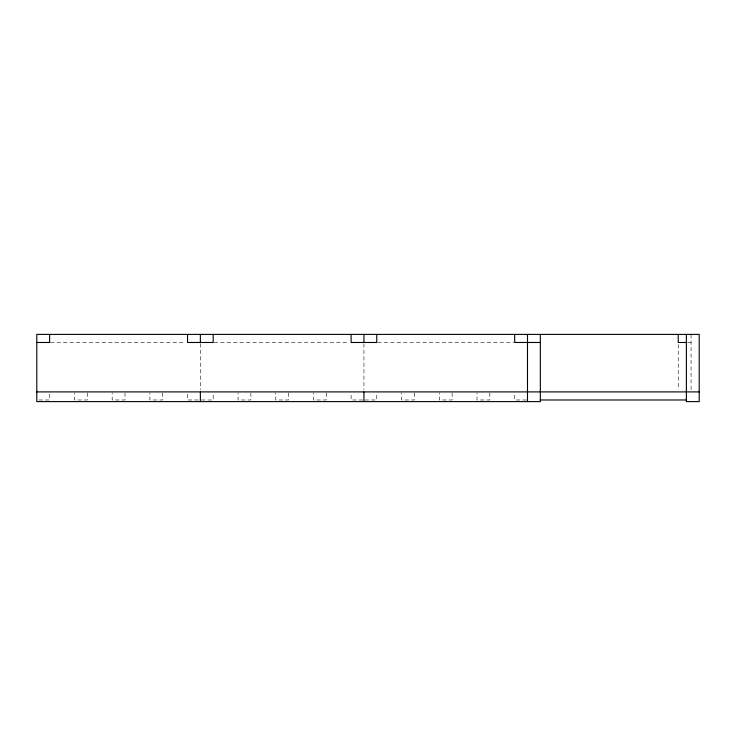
<?xml version="1.0" encoding="UTF-8"?>
<svg xmlns="http://www.w3.org/2000/svg" width="736" height="736" viewBox="0 0 736 736"><rect width="100%" height="100%" fill="white"/><g stroke="black" fill="none" stroke-linecap="round" stroke-linejoin="round"><path stroke-width="0.55" stroke-dasharray="3.68 2.76" d="M50.526 342.479L185.5 342.479M214.093 342.479L349.066 342.479M377.66 342.479L513.774 342.479M687.856 342.479L691.067 342.479M38.934 399.988L49.625 399.988L49.625 392.914M198.232 399.988L187.542 399.988L187.542 392.914M201.434 399.988L213.192 399.988L213.192 392.914M362.866 399.988L351.109 399.988L351.109 392.914M365.001 399.988L376.758 399.988L376.758 392.914M526.433 399.988L514.676 399.988L514.676 392.914M691.067 334.392L691.067 389.648M678.242 344.54L678.242 389.648M489.817 392.914L489.817 399.988L476.992 399.988L476.992 392.914M452.125 392.914L452.125 399.988L439.3 399.988L439.3 392.914M414.442 392.914L414.442 399.988L401.617 399.988L401.617 392.914M363.934 343.629L363.934 389.648M326.25 392.914L326.25 399.988L313.426 399.988L313.426 392.914M288.558 392.914L288.558 399.988L275.742 399.988L275.742 392.914M250.875 392.914L250.875 399.988L238.05 399.988L238.05 392.914M200.367 343.629L200.367 389.648M162.684 392.914L162.684 399.988L149.859 399.988L149.859 392.914M124.991 392.914L124.991 399.988L112.176 399.988L112.176 392.914M87.308 392.914L87.308 399.988L74.483 399.988L74.483 392.914"/><path stroke-width="1.1" d="M36.8 342.479L49.625 342.479L49.625 334.392M540.325 342.479L514.676 342.479L514.676 334.392M686.789 342.479L678.242 342.479L678.242 334.392M36.8 391.902L699.2 391.902M540.325 399.988L686.375 399.988M686.375 334.392L686.375 401.608L699.2 401.608L699.2 334.392L36.8 334.392L36.8 401.608L540.325 401.608L540.325 334.392M527.5 334.392L527.5 401.608M376.758 334.392L376.758 342.479L351.109 342.479L351.109 334.392M363.934 334.392L363.934 342.479M363.934 391.902L363.934 401.608M213.192 334.392L213.192 342.479L187.542 342.479L187.542 334.392M200.367 334.392L200.367 342.479M200.367 391.902L200.367 401.608"/></g></svg>
